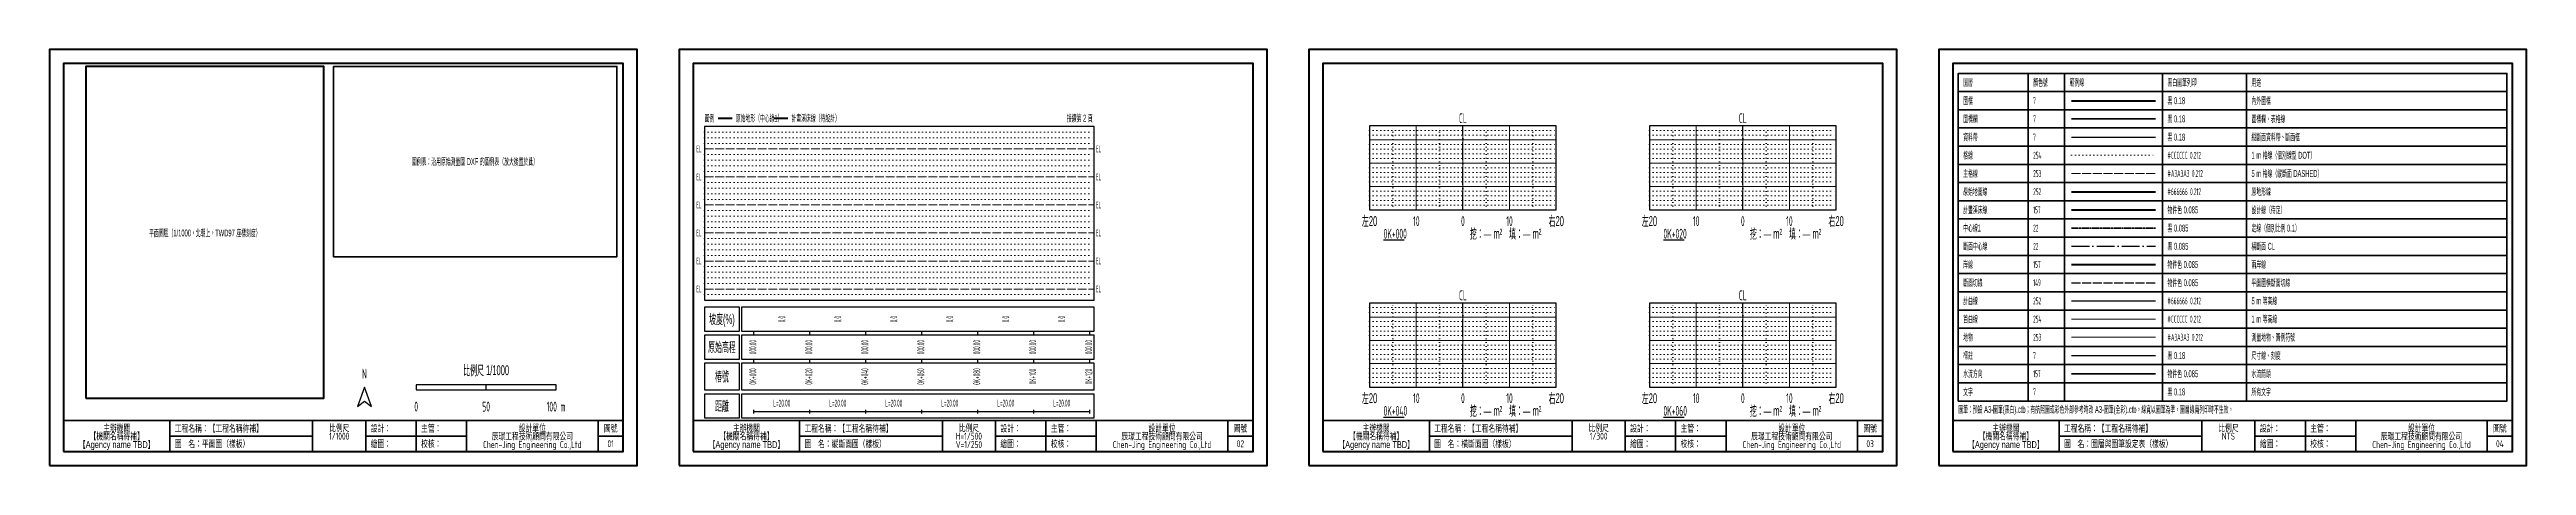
# Model space of a CAD drawing. Header units: millimetres. Extents: x 0 to 1770, y 0 to 297.
import ezdxf
from ezdxf.enums import TextEntityAlignment as Align

# ---------------------------------------------------------------- set-up
doc = ezdxf.new("R2010")
doc.units = ezdxf.units.MM
doc.header["$LTSCALE"] = 5
for name, pattern in [('CENTER', [5.08, 3.175, -0.635, 0.635, -0.635]), ('DASHDOT', [3.556, 2.54, -0.508, 0, -0.508]), ('DASHED', [1.524, 1.27, -0.254]), ('DOT', [0.508, 0, -0.508])]:
    doc.linetypes.add(name, pattern=pattern)
for name, color, linetype, lineweight in [('中心線1', 22, 'CENTER', 35), ('主格線', 253, 'Continuous', 18), ('原始地面線', 252, 'Continuous', 70), ('圖框', 7, 'Continuous', 50), ('圖標欄', 7, 'Continuous', 35), ('地物', 253, 'Continuous', 13), ('岸線', 157, 'Continuous', 50), ('斷面中心線', 22, 'DASHDOT', 25), ('斷面切線', 149, 'DASHED', 25), ('格線', 254, 'Continuous', 13), ('標註', 7, 'Continuous', 25), ('水流方向', 157, 'Continuous', 35), ('計曲線', 252, 'Continuous', 25), ('計畫溪床線', 157, 'Continuous', 100), ('資料帶', 7, 'Continuous', 25), ('首曲線', 254, 'Continuous', 9)]:
    doc.layers.add(name, color=color, linetype=linetype, lineweight=lineweight)
doc.layers.add('文字', color=7, linetype='Continuous')
doc.styles.add('GENIE', font='GENIE.shx')
doc.styles.add('GENISO', font='GENISO.shx')

msp = doc.modelspace()

# ---------------------------------------------------------------- linework, layer by layer
at = {"layer": '中心線1', "linetype": 'CENTER', "ltscale": 0.1}
msp.add_lwpolyline([(1445, 169.5), (1505, 169.5)], dxfattribs=at)
at = {"layer": '主格線'}
for points in [[(943.3, 232.5), (1076.7, 232.5)], [(976.7, 182.5), (976.7, 242.5)], [(1010, 182.5), (1010, 242.5)], [(1043.3, 182.5), (1043.3, 242.5)], [(1143.3, 232.5), (1276.7, 232.5)], [(1176.7, 182.5), (1176.7, 242.5)], [(1210, 182.5), (1210, 242.5)], [(1243.3, 182.5), (1243.3, 242.5)], [(943.3, 215.8), (1076.7, 215.8)], [(1143.3, 215.8), (1276.7, 215.8)], [(943.3, 199.2), (1076.7, 199.2)], [(1143.3, 199.2), (1276.7, 199.2)], [(976.7, 56), (976.7, 116)], [(1010, 56), (1010, 116)], [(1043.3, 56), (1043.3, 116)], [(1176.7, 56), (1176.7, 116)], [(1210, 56), (1210, 116)], [(1243.3, 56), (1243.3, 116)], [(943.3, 106), (1076.7, 106)], [(943.3, 89.3), (1076.7, 89.3)], [(1143.3, 106), (1276.7, 106)], [(1143.3, 89.3), (1276.7, 89.3)], [(943.3, 72.7), (1076.7, 72.7)], [(1143.3, 72.7), (1276.7, 72.7)]]:
    msp.add_lwpolyline(points, dxfattribs=at)
at = {"layer": '主格線', "linetype": 'DASHED'}
for points in [[(468, 226), (746.4, 226)], [(468, 206), (746.4, 206)], [(1445, 208.5), (1505, 208.5)], [(468, 186), (746.4, 186)], [(468, 166), (746.4, 166)], [(468, 146), (746.4, 146)], [(468, 126), (746.4, 126)]]:
    msp.add_lwpolyline(points, dxfattribs=at)
at = {"layer": '原始地面線'}
for points in [[(477.9, 248), (487.9, 248)], [(1445, 195.5), (1505, 195.5)]]:
    msp.add_lwpolyline(points, dxfattribs=at)
at = {"layer": '圖框'}
for points in [[(0, 0), (420, 0), (420, 297), (0, 297), (0, 0)], [(10, 10), (410, 10), (410, 287), (10, 287), (10, 10)], [(26, 48), (196, 48), (196, 285), (26, 285), (26, 48)], [(450, 0), (870, 0), (870, 297), (450, 297), (450, 0)], [(460, 10), (860, 10), (860, 287), (460, 287), (460, 10)], [(900, 0), (1320, 0), (1320, 297), (900, 297), (900, 0)], [(910, 10), (1310, 10), (1310, 287), (910, 287), (910, 10)], [(1350, 0), (1770, 0), (1770, 297), (1350, 297), (1350, 0)], [(1360, 10), (1760, 10), (1760, 287), (1360, 287), (1360, 10)], [(1445, 260.5), (1505, 260.5)]]:
    msp.add_lwpolyline(points, dxfattribs=at)
at = {"layer": '圖標欄'}
for points in [[(203, 149), (405.4, 149), (405.4, 285), (203, 285), (203, 149)], [(1364, 46), (1756, 46), (1756, 280), (1364, 280), (1364, 46)], [(1364, 267), (1756, 267)], [(1414, 46), (1414, 280)], [(1440, 46), (1440, 280)], [(1510, 46), (1510, 280)], [(1570, 46), (1570, 280)], [(1364, 254), (1756, 254)], [(1364, 241), (1756, 241)], [(1445, 247.5), (1505, 247.5)], [(1364, 228), (1756, 228)], [(1364, 215), (1756, 215)], [(1364, 202), (1756, 202)], [(1364, 189), (1756, 189)], [(1364, 176), (1756, 176)], [(1364, 163), (1756, 163)], [(1364, 150), (1756, 150)], [(1364, 137), (1756, 137)], [(1364, 124), (1756, 124)], [(1364, 111), (1756, 111)], [(1364, 98), (1756, 98)], [(1364, 85), (1756, 85)], [(1364, 72), (1756, 72)], [(1364, 59), (1756, 59)], [(10, 10), (410, 10), (410, 32), (10, 32), (10, 10)], [(86, 10), (86, 32)], [(86, 21), (188, 21)], [(188, 10), (188, 32)], [(226, 10), (226, 32)], [(226, 21), (298, 21)], [(262, 10), (262, 32)], [(298, 10), (298, 32)], [(392, 10), (392, 32)], [(392, 21), (410, 21)], [(460, 10), (860, 10), (860, 32), (460, 32), (460, 10)], [(536, 10), (536, 32)], [(536, 21), (638, 21)], [(638, 10), (638, 32)], [(676, 10), (676, 32)], [(676, 21), (748, 21)], [(712, 10), (712, 32)], [(748, 10), (748, 32)], [(842, 10), (842, 32)], [(842, 21), (860, 21)], [(910, 10), (1310, 10), (1310, 32), (910, 32), (910, 10)], [(986, 10), (986, 32)], [(986, 21), (1088, 21)], [(1088, 10), (1088, 32)], [(1126, 10), (1126, 32)], [(1126, 21), (1198, 21)], [(1162, 10), (1162, 32)], [(1198, 10), (1198, 32)], [(1292, 10), (1292, 32)], [(1292, 21), (1310, 21)], [(1360, 10), (1760, 10), (1760, 32), (1360, 32), (1360, 10)], [(1436, 10), (1436, 32)], [(1436, 21), (1538, 21)], [(1538, 10), (1538, 32)], [(1576, 10), (1576, 32)], [(1576, 21), (1648, 21)], [(1612, 10), (1612, 32)], [(1648, 10), (1648, 32)], [(1742, 10), (1742, 32)], [(1742, 21), (1760, 21)]]:
    msp.add_lwpolyline(points, dxfattribs=at)
at = {"layer": '地物'}
msp.add_lwpolyline([(1445, 91.5), (1505, 91.5)], dxfattribs=at)
at = {"layer": '岸線'}
msp.add_lwpolyline([(1445, 143.5), (1505, 143.5)], dxfattribs=at)
at = {"layer": '斷面中心線'}
for points in [[(1010, 182.5), (1010, 242.5)], [(1210, 182.5), (1210, 242.5)], [(1445, 156.5), (1505, 156.5)], [(1010, 56), (1010, 116)], [(1210, 56), (1210, 116)]]:
    msp.add_lwpolyline(points, dxfattribs=at)
at = {"layer": '斷面切線'}
msp.add_lwpolyline([(1445, 130.5), (1505, 130.5)], dxfattribs=at)
at = {"layer": '格線', "linetype": 'DOT'}
for points in [[(468, 238), (746.4, 238)], [(468, 234), (746.4, 234)], [(943.3, 239.2), (1076.7, 239.2)], [(943.3, 235.8), (1076.7, 235.8)], [(960, 182.5), (960, 242.5)], [(993.3, 182.5), (993.3, 242.5)], [(1026.7, 182.5), (1026.7, 242.5)], [(1060, 182.5), (1060, 242.5)], [(1143.3, 239.2), (1276.7, 239.2)], [(1143.3, 235.8), (1276.7, 235.8)], [(1160, 182.5), (1160, 242.5)], [(1193.3, 182.5), (1193.3, 242.5)], [(1226.7, 182.5), (1226.7, 242.5)], [(1260, 182.5), (1260, 242.5)], [(468, 230), (746.4, 230)], [(468, 222), (746.4, 222)], [(468, 218), (746.4, 218)], [(468, 214), (746.4, 214)], [(943.3, 229.2), (1076.7, 229.2)], [(943.3, 225.8), (1076.7, 225.8)], [(943.3, 222.5), (1076.7, 222.5)], [(943.3, 219.2), (1076.7, 219.2)], [(943.3, 212.5), (1076.7, 212.5)], [(1143.3, 229.2), (1276.7, 229.2)], [(1143.3, 225.8), (1276.7, 225.8)], [(1143.3, 222.5), (1276.7, 222.5)], [(1143.3, 219.2), (1276.7, 219.2)], [(1143.3, 212.5), (1276.7, 212.5)], [(1445, 221.5), (1505, 221.5)], [(468, 210), (746.4, 210)], [(468, 202), (746.4, 202)], [(468, 198), (746.4, 198)], [(943.3, 209.2), (1076.7, 209.2)], [(943.3, 205.8), (1076.7, 205.8)], [(943.3, 202.5), (1076.7, 202.5)], [(943.3, 195.8), (1076.7, 195.8)], [(1143.3, 209.2), (1276.7, 209.2)], [(1143.3, 205.8), (1276.7, 205.8)], [(1143.3, 202.5), (1276.7, 202.5)], [(1143.3, 195.8), (1276.7, 195.8)], [(468, 194), (746.4, 194)], [(468, 190), (746.4, 190)], [(468, 182), (746.4, 182)], [(468, 178), (746.4, 178)], [(943.3, 192.5), (1076.7, 192.5)], [(943.3, 189.2), (1076.7, 189.2)], [(943.3, 185.8), (1076.7, 185.8)], [(1143.3, 192.5), (1276.7, 192.5)], [(1143.3, 189.2), (1276.7, 189.2)], [(1143.3, 185.8), (1276.7, 185.8)], [(468, 174), (746.4, 174)], [(468, 170), (746.4, 170)], [(468, 162), (746.4, 162)], [(468, 158), (746.4, 158)], [(468, 154), (746.4, 154)], [(468, 150), (746.4, 150)], [(468, 142), (746.4, 142)], [(468, 138), (746.4, 138)], [(468, 134), (746.4, 134)], [(468, 130), (746.4, 130)], [(468, 122), (746.4, 122)], [(943.3, 112.7), (1076.7, 112.7)], [(943.3, 109.3), (1076.7, 109.3)], [(960, 56), (960, 116)], [(993.3, 56), (993.3, 116)], [(1026.7, 56), (1026.7, 116)], [(1060, 56), (1060, 116)], [(1143.3, 112.7), (1276.7, 112.7)], [(1143.3, 109.3), (1276.7, 109.3)], [(1160, 56), (1160, 116)], [(1193.3, 56), (1193.3, 116)], [(1226.7, 56), (1226.7, 116)], [(1260, 56), (1260, 116)], [(943.3, 102.7), (1076.7, 102.7)], [(943.3, 99.3), (1076.7, 99.3)], [(943.3, 96), (1076.7, 96)], [(943.3, 92.7), (1076.7, 92.7)], [(1143.3, 102.7), (1276.7, 102.7)], [(1143.3, 99.3), (1276.7, 99.3)], [(1143.3, 96), (1276.7, 96)], [(1143.3, 92.7), (1276.7, 92.7)], [(943.3, 86), (1076.7, 86)], [(943.3, 82.7), (1076.7, 82.7)], [(943.3, 79.3), (1076.7, 79.3)], [(943.3, 76), (1076.7, 76)], [(1143.3, 86), (1276.7, 86)], [(1143.3, 82.7), (1276.7, 82.7)], [(1143.3, 79.3), (1276.7, 79.3)], [(1143.3, 76), (1276.7, 76)], [(943.3, 69.3), (1076.7, 69.3)], [(943.3, 66), (1076.7, 66)], [(943.3, 62.7), (1076.7, 62.7)], [(943.3, 59.3), (1076.7, 59.3)], [(1143.3, 69.3), (1276.7, 69.3)], [(1143.3, 66), (1276.7, 66)], [(1143.3, 62.7), (1276.7, 62.7)], [(1143.3, 59.3), (1276.7, 59.3)]]:
    msp.add_lwpolyline(points, dxfattribs=at)
at = {"layer": '標註'}
for points in [[(953.3, 161), (968, 161)], [(1153.3, 161), (1168, 161)], [(1445, 78.5), (1505, 78.5)], [(225, 56), (220, 42), (225, 46), (230, 42), (225, 56)], [(262, 54), (362, 54), (362, 57.5), (262, 57.5), (262, 54)], [(312, 54), (312, 57.5)], [(503.3, 38.5), (743.3, 38.5)], [(953.3, 34.5), (968, 34.5)], [(1153.3, 34.5), (1168, 34.5)]]:
    msp.add_lwpolyline(points, dxfattribs=at)
at = {"layer": '水流方向'}
msp.add_lwpolyline([(1445, 65.5), (1505, 65.5)], dxfattribs=at)
at = {"layer": '計曲線'}
msp.add_lwpolyline([(1445, 117.5), (1505, 117.5)], dxfattribs=at)
at = {"layer": '計畫溪床線'}
for points in [[(517.7, 248), (527.7, 248)], [(1445, 182.5), (1505, 182.5)]]:
    msp.add_lwpolyline(points, dxfattribs=at)
at = {"layer": '資料帶'}
for points in [[(468, 118), (746.4, 118), (746.4, 242), (468, 242), (468, 118)], [(943.3, 182.5), (1076.7, 182.5), (1076.7, 242.5), (943.3, 242.5), (943.3, 182.5)], [(1143.3, 182.5), (1276.7, 182.5), (1276.7, 242.5), (1143.3, 242.5), (1143.3, 182.5)], [(1445, 234.5), (1505, 234.5)], [(468, 96), (493, 96), (493, 113), (468, 113), (468, 96)], [(494.4, 96), (746.4, 96), (746.4, 113), (494.4, 113), (494.4, 96)], [(943.3, 56), (1076.7, 56), (1076.7, 116), (943.3, 116), (943.3, 56)], [(1143.3, 56), (1276.7, 56), (1276.7, 116), (1143.3, 116), (1143.3, 56)], [(468, 76), (493, 76), (493, 93), (468, 93), (468, 76)], [(494.4, 76), (746.4, 76), (746.4, 93), (494.4, 93), (494.4, 76)], [(503.3, 93), (503.3, 95.5)], [(543.3, 93), (543.3, 95.5)], [(583.3, 93), (583.3, 95.5)], [(623.3, 93), (623.3, 95.5)], [(663.3, 93), (663.3, 95.5)], [(703.3, 93), (703.3, 95.5)], [(743.3, 93), (743.3, 95.5)], [(468, 54), (493, 54), (493, 73), (468, 73), (468, 54)], [(494.4, 54), (746.4, 54), (746.4, 73), (494.4, 73), (494.4, 54)], [(503.3, 73), (503.3, 75.5)], [(543.3, 73), (543.3, 75.5)], [(583.3, 73), (583.3, 75.5)], [(623.3, 73), (623.3, 75.5)], [(663.3, 73), (663.3, 75.5)], [(703.3, 73), (703.3, 75.5)], [(743.3, 73), (743.3, 75.5)], [(468, 34), (493, 34), (493, 51), (468, 51), (468, 34)], [(494.4, 34), (746.4, 34), (746.4, 51), (494.4, 51), (494.4, 34)], [(503.3, 37.2), (503.3, 39.8)], [(543.3, 37.2), (543.3, 39.8)], [(583.3, 37.2), (583.3, 39.8)], [(623.3, 37.2), (623.3, 39.8)], [(663.3, 37.2), (663.3, 39.8)], [(703.3, 37.2), (703.3, 39.8)], [(743.3, 37.2), (743.3, 39.8)]]:
    msp.add_lwpolyline(points, dxfattribs=at)
at = {"layer": '首曲線'}
msp.add_lwpolyline([(1445, 104.5), (1505, 104.5)], dxfattribs=at)

# ---------------------------------------------------------------- texts
at = {"layer": '文字'}
for s, height, style, width, p in [('圖層', 4.94, 'GENIE', 0.5, (1367.5, 273.5)), ('顏色號', 4.94, 'GENIE', 0.5, (1417.5, 273.5)), ('範例線', 4.94, 'GENIE', 0.5, (1443.5, 273.5)), ('黑白圖筆列印', 4.94, 'GENIE', 0.5, (1513.5, 273.5)), ('用途', 4.94, 'GENIE', 0.5, (1573.5, 273.5)), ('圖例', 4.94, 'GENIE', 0.5, (468, 248)), ('原始地形（中心線1）', 4.94, 'GENIE', 0.5, (490.4, 248)), ('計畫溪床線（待設計）', 4.94, 'GENIE', 0.5, (530.2, 248)), ('圖框', 4.94, 'GENIE', 0.5, (1367.5, 260.5)), ('圖標欄', 4.94, 'GENIE', 0.5, (1367.5, 247.5)), ('7', 4.94, 'GENISO', 0.5, (1417.5, 260.5)), ('7', 4.94, 'GENISO', 0.5, (1417.5, 247.5)), ('黑 0.18', 4.94, 'GENIE', 0.5, (1513.5, 260.5)), ('黑 0.18', 4.94, 'GENIE', 0.5, (1513.5, 247.5)), ('圖標欄、表格線', 4.94, 'GENIE', 0.5, (1573.5, 247.5)), ('內外圖框', 4.94, 'GENIE', 0.5, (1573.5, 260.5)), ('資料帶', 4.94, 'GENIE', 0.5, (1367.5, 234.5)), ('7', 4.94, 'GENISO', 0.5, (1417.5, 234.5)), ('黑 0.18', 4.94, 'GENIE', 0.5, (1513.5, 234.5)), ('縱斷面資料帶、斷面框', 4.94, 'GENIE', 0.5, (1573.5, 234.5)), ('EL', 4.94, 'GENISO', 0.5, (747.7, 226)), ('格線', 4.94, 'GENIE', 0.5, (1367.5, 221.5)), ('254', 4.94, 'GENISO', 0.5, (1417.5, 221.5)), ('#CCCCCC 0.212', 4.94, 'GENISO', 0.5, (1513.5, 221.5)), ('1 m 格線（個別線型 DOT）', 4.94, 'GENIE', 0.5, (1573.5, 221.5)), ('EL', 4.94, 'GENISO', 0.5, (747.7, 206)), ('原始地面線', 4.94, 'GENIE', 0.5, (1367.5, 195.5)), ('主格線', 4.94, 'GENIE', 0.5, (1367.5, 208.5)), ('253', 4.94, 'GENISO', 0.5, (1417.5, 208.5)), ('252', 4.94, 'GENISO', 0.5, (1417.5, 195.5)), ('#A3A3A3 0.212', 4.94, 'GENISO', 0.5, (1513.5, 208.5)), ('#666666 0.212', 4.94, 'GENISO', 0.5, (1513.5, 195.5)), ('5 m 格線（縱斷面 DASHED）', 4.94, 'GENIE', 0.5, (1573.5, 208.5)), ('原地形線', 4.94, 'GENIE', 0.5, (1573.5, 195.5)), ('EL', 4.94, 'GENISO', 0.5, (747.7, 186)), ('計畫溪床線', 4.94, 'GENIE', 0.5, (1367.5, 182.5)), ('157', 4.94, 'GENISO', 0.5, (1417.5, 182.5)), ('物件色 0.085', 4.94, 'GENIE', 0.5, (1513.5, 182.5)), ('設計線（待定）', 4.94, 'GENIE', 0.5, (1573.5, 182.5)), ('EL', 4.94, 'GENISO', 0.5, (747.7, 166)), ('0K+000', 7.06, 'GENISO', 0.5, (953.3, 165.5)), ('挖：— m²\u3000填：— m²', 7.06, 'GENIE', 0.5, (1015, 165.5)), ('0K+020', 7.06, 'GENISO', 0.5, (1153.3, 165.5)), ('挖：— m²\u3000填：— m²', 7.06, 'GENIE', 0.5, (1215, 165.5)), ('中心線1', 4.94, 'GENIE', 0.5, (1367.5, 169.5)), ('斷面中心線', 4.94, 'GENIE', 0.5, (1367.5, 156.5)), ('22', 4.94, 'GENISO', 0.5, (1417.5, 169.5)), ('黑 0.085', 4.94, 'GENIE', 0.5, (1513.5, 169.5)), ('黑 0.085', 4.94, 'GENIE', 0.5, (1513.5, 156.5)), ('定線（個別比例 0.1）', 4.94, 'GENIE', 0.5, (1573.5, 169.5)), ('橫斷面 CL', 4.94, 'GENIE', 0.5, (1573.5, 156.5)), ('EL', 4.94, 'GENISO', 0.5, (747.7, 146)), ('岸線', 4.94, 'GENIE', 0.5, (1367.5, 143.5)), ('157', 4.94, 'GENISO', 0.5, (1417.5, 143.5)), ('22', 4.94, 'GENISO', 0.5, (1417.5, 156.5)), ('物件色 0.085', 4.94, 'GENIE', 0.5, (1513.5, 143.5)), ('兩岸線', 4.94, 'GENIE', 0.5, (1573.5, 143.5)), ('EL', 4.94, 'GENISO', 0.5, (747.7, 126)), ('斷面切線', 4.94, 'GENIE', 0.5, (1367.5, 130.5)), ('149', 4.94, 'GENISO', 0.5, (1417.5, 130.5)), ('物件色 0.085', 4.94, 'GENIE', 0.5, (1513.5, 130.5)), ('平面圖橫斷面切線', 4.94, 'GENIE', 0.5, (1573.5, 130.5)), ('計曲線', 4.94, 'GENIE', 0.5, (1367.5, 117.5)), ('首曲線', 4.94, 'GENIE', 0.5, (1367.5, 104.5)), ('252', 4.94, 'GENISO', 0.5, (1417.5, 117.5)), ('254', 4.94, 'GENISO', 0.5, (1417.5, 104.5)), ('#666666 0.212', 4.94, 'GENISO', 0.5, (1513.5, 117.5)), ('#CCCCCC 0.212', 4.94, 'GENISO', 0.5, (1513.5, 104.5)), ('5 m 等高線', 4.94, 'GENIE', 0.5, (1573.5, 117.5)), ('1 m 等高線', 4.94, 'GENIE', 0.5, (1573.5, 104.5)), ('地物', 4.94, 'GENIE', 0.5, (1367.5, 91.5)), ('253', 4.94, 'GENISO', 0.5, (1417.5, 91.5)), ('#A3A3A3 0.212', 4.94, 'GENISO', 0.5, (1513.5, 91.5)), ('測量地物、圖例符號', 4.94, 'GENIE', 0.5, (1573.5, 91.5)), ('標註', 4.94, 'GENIE', 0.5, (1367.5, 78.5)), ('7', 4.94, 'GENISO', 0.5, (1417.5, 78.5)), ('黑 0.18', 4.94, 'GENIE', 0.5, (1513.5, 78.5)), ('尺寸線、刻度', 4.94, 'GENIE', 0.5, (1573.5, 78.5)), ('水流方向', 4.94, 'GENIE', 0.5, (1367.5, 65.5)), ('文字', 4.94, 'GENIE', 0.5, (1367.5, 52.5)), ('157', 4.94, 'GENISO', 0.5, (1417.5, 65.5)), ('7', 4.94, 'GENISO', 0.5, (1417.5, 52.5)), ('物件色 0.085', 4.94, 'GENIE', 0.5, (1513.5, 65.5)), ('黑 0.18', 4.94, 'GENIE', 0.5, (1513.5, 52.5)), ('水流箭頭', 4.94, 'GENIE', 0.5, (1573.5, 65.5)), ('所有文字', 4.94, 'GENIE', 0.5, (1573.5, 52.5)), ('0K+040', 7.06, 'GENISO', 0.5, (953.3, 39)), ('挖：— m²\u3000填：— m²', 7.06, 'GENIE', 0.5, (1015, 39)), ('0K+060', 7.06, 'GENISO', 0.5, (1153.3, 39)), ('挖：— m²\u3000填：— m²', 7.06, 'GENIE', 0.5, (1215, 39)), ('圖筆：預設 A3-圖筆(黑白).ctb；有航照圖或彩色外部參考時改 A3-圖筆(全彩).ctb。線寬以圖筆為準，圖層線寬列印時不生效。', 4.94, 'GENIE', 0.5, (1364, 40)), ('工程名稱：【工程名稱待補】', 4.94, 'GENIE', 0.7, (89.5, 26.5)), ('圖\u3000名：平面圖（樣板）', 4.94, 'GENIE', 0.7, (89.5, 15.5)), ('設計：', 4.94, 'GENIE', 0.7, (229.5, 26.5)), ('繪圖：', 4.94, 'GENIE', 0.7, (229.5, 15.5)), ('校核：', 4.94, 'GENIE', 0.7, (265.5, 15.5)), ('主管：', 4.94, 'GENIE', 0.7, (265.5, 26.5)), ('工程名稱：【工程名稱待補】', 4.94, 'GENIE', 0.7, (539.5, 26.5)), ('圖\u3000名：縱斷面圖（樣板）', 4.94, 'GENIE', 0.7, (539.5, 15.5)), ('設計：', 4.94, 'GENIE', 0.7, (679.5, 26.5)), ('繪圖：', 4.94, 'GENIE', 0.7, (679.5, 15.5)), ('校核：', 4.94, 'GENIE', 0.7, (715.5, 15.5)), ('主管：', 4.94, 'GENIE', 0.7, (715.5, 26.5)), ('工程名稱：【工程名稱待補】', 4.94, 'GENIE', 0.7, (989.5, 26.5)), ('圖\u3000名：橫斷面圖（樣板）', 4.94, 'GENIE', 0.7, (989.5, 15.5)), ('設計：', 4.94, 'GENIE', 0.7, (1129.5, 26.5)), ('繪圖：', 4.94, 'GENIE', 0.7, (1129.5, 15.5)), ('校核：', 4.94, 'GENIE', 0.7, (1165.5, 15.5)), ('主管：', 4.94, 'GENIE', 0.7, (1165.5, 26.5)), ('工程名稱：【工程名稱待補】', 4.94, 'GENIE', 0.7, (1439.5, 26.5)), ('圖\u3000名：圖層與圖筆設定表（樣板）', 4.94, 'GENIE', 0.7, (1439.5, 15.5)), ('設計：', 4.94, 'GENIE', 0.7, (1579.5, 26.5)), ('繪圖：', 4.94, 'GENIE', 0.7, (1579.5, 15.5)), ('校核：', 4.94, 'GENIE', 0.7, (1615.5, 15.5)), ('主管：', 4.94, 'GENIE', 0.7, (1615.5, 26.5))]:
    msp.add_text(s, height=height, dxfattribs=dict(at, style=style, width=width)).set_placement(p, align=Align.MIDDLE_LEFT)
at = {"layer": '文字', "width": 0.5}
for s, style, p in [('接續第 2 頁', 'GENIE', (745.4, 248)), ('EL', 'GENISO', (466, 226)), ('EL', 'GENISO', (466, 206)), ('EL', 'GENISO', (466, 186)), ('EL', 'GENISO', (466, 166)), ('EL', 'GENISO', (466, 146)), ('EL', 'GENISO', (466, 126))]:
    msp.add_text(s, height=4.94, dxfattribs=dict(at, style=style)).set_placement(p, align=Align.MIDDLE_RIGHT)
at = {"layer": '文字'}
for s, height, style, width, p in [('CL', 7.06, 'GENISO', 0.5, (1010, 248)), ('CL', 7.06, 'GENISO', 0.5, (1210, 248)), ('圖例表：沿用原始測量圖 DXF 的圖例表（放大後置於此）', 4.94, 'GENIE', 0.5, (304, 217)), ('左20', 7.06, 'GENIE', 0.5, (943.3, 174.5)), ('10', 7.06, 'GENISO', 0.5, (976.7, 174.5)), ('0', 7.06, 'GENISO', 0.5, (1010, 174.5)), ('10', 7.06, 'GENISO', 0.5, (1043.3, 174.5)), ('右20', 7.06, 'GENIE', 0.5, (1076.7, 174.5)), ('左20', 7.06, 'GENIE', 0.5, (1143.3, 174.5)), ('10', 7.06, 'GENISO', 0.5, (1176.7, 174.5)), ('0', 7.06, 'GENISO', 0.5, (1210, 174.5)), ('10', 7.06, 'GENISO', 0.5, (1243.3, 174.5)), ('右20', 7.06, 'GENIE', 0.5, (1276.7, 174.5)), ('平面圖區（1/1000，北朝上，TWD97 座標刻度）', 4.94, 'GENIE', 0.5, (111, 166)), ('CL', 7.06, 'GENISO', 0.5, (1010, 121.5)), ('CL', 7.06, 'GENISO', 0.5, (1210, 121.5)), ('坡度(%)', 7.06, 'GENIE', 0.5, (480.5, 104.5)), ('原始高程', 7.06, 'GENIE', 0.5, (480.5, 84.5)), ('比例尺 1/1000', 7.06, 'GENIE', 0.5, (312, 68)), ('N', 7.06, 'GENISO', 0.5, (225, 65.5)), ('樁號', 7.06, 'GENIE', 0.5, (480.5, 63.5)), ('0', 7.06, 'GENISO', 0.5, (262, 42)), ('50', 7.06, 'GENISO', 0.5, (312, 42)), ('100 m', 7.06, 'GENISO', 0.5, (362, 42)), ('距離', 7.06, 'GENIE', 0.5, (480.5, 42.5)), ('L=20.00', 4.94, 'GENISO', 0.5, (523.3, 44.5)), ('L=20.00', 4.94, 'GENISO', 0.5, (563.3, 44.5)), ('L=20.00', 4.94, 'GENISO', 0.5, (603.3, 44.5)), ('L=20.00', 4.94, 'GENISO', 0.5, (643.3, 44.5)), ('L=20.00', 4.94, 'GENISO', 0.5, (683.3, 44.5)), ('L=20.00', 4.94, 'GENISO', 0.5, (723.3, 44.5)), ('左20', 7.06, 'GENIE', 0.5, (943.3, 48)), ('10', 7.06, 'GENISO', 0.5, (976.7, 48)), ('0', 7.06, 'GENISO', 0.5, (1010, 48)), ('10', 7.06, 'GENISO', 0.5, (1043.3, 48)), ('右20', 7.06, 'GENIE', 0.5, (1076.7, 48)), ('左20', 7.06, 'GENIE', 0.5, (1143.3, 48)), ('10', 7.06, 'GENISO', 0.5, (1176.7, 48)), ('0', 7.06, 'GENISO', 0.5, (1210, 48)), ('10', 7.06, 'GENISO', 0.5, (1243.3, 48)), ('右20', 7.06, 'GENIE', 0.5, (1276.7, 48)), ('【Agency name TBD】', 4.94, 'GENIE', 0.7, (48, 14.9)), ('【機關名稱待補】', 4.94, 'GENIE', 0.7, (48, 20.9)), ('主辦機關', 4.94, 'GENIE', 0.7, (48, 26.8)), ('比例尺', 4.94, 'GENIE', 0.7, (207, 26.8)), ('1/1000', 4.94, 'GENISO', 0.7, (207, 20.9)), ('辰璟工程技術顧問有限公司', 4.94, 'GENIE', 0.7, (345, 20.9)), ('設計單位', 4.94, 'GENIE', 0.7, (345, 26.8)), ('圖號', 4.94, 'GENIE', 0.7, (401, 26.5)), ('01', 4.94, 'GENISO', 0.7, (401, 15.5)), ('【Agency name TBD】', 4.94, 'GENIE', 0.7, (498, 14.9)), ('【機關名稱待補】', 4.94, 'GENIE', 0.7, (498, 20.9)), ('主辦機關', 4.94, 'GENIE', 0.7, (498, 26.8)), ('H=1/500', 4.94, 'GENISO', 0.7, (657, 20.9)), ('比例尺', 4.94, 'GENIE', 0.7, (657, 26.8)), ('辰璟工程技術顧問有限公司', 4.94, 'GENIE', 0.7, (795, 20.9)), ('設計單位', 4.94, 'GENIE', 0.7, (795, 26.8)), ('圖號', 4.94, 'GENIE', 0.7, (851, 26.5)), ('02', 4.94, 'GENISO', 0.7, (851, 15.5)), ('【Agency name TBD】', 4.94, 'GENIE', 0.7, (948, 14.9)), ('【機關名稱待補】', 4.94, 'GENIE', 0.7, (948, 20.9)), ('主辦機關', 4.94, 'GENIE', 0.7, (948, 26.8)), ('比例尺', 4.94, 'GENIE', 0.7, (1107, 26.8)), ('1/300', 4.94, 'GENISO', 0.7, (1107, 20.9)), ('辰璟工程技術顧問有限公司', 4.94, 'GENIE', 0.7, (1245, 20.9)), ('設計單位', 4.94, 'GENIE', 0.7, (1245, 26.8)), ('圖號', 4.94, 'GENIE', 0.7, (1301, 26.5)), ('03', 4.94, 'GENISO', 0.7, (1301, 15.5)), ('【Agency name TBD】', 4.94, 'GENIE', 0.7, (1398, 14.9)), ('【機關名稱待補】', 4.94, 'GENIE', 0.7, (1398, 20.9)), ('主辦機關', 4.94, 'GENIE', 0.7, (1398, 26.8)), ('比例尺', 4.94, 'GENIE', 0.7, (1557, 26.8)), ('NTS', 4.94, 'GENISO', 0.7, (1557, 20.9)), ('辰璟工程技術顧問有限公司', 4.94, 'GENIE', 0.7, (1695, 20.9)), ('設計單位', 4.94, 'GENIE', 0.7, (1695, 26.8)), ('圖號', 4.94, 'GENIE', 0.7, (1751, 26.5)), ('04', 4.94, 'GENISO', 0.7, (1751, 15.5)), ('Chen-Jing Engineering Co.,Ltd', 4.94, 'GENISO', 0.7, (345, 14.9)), ('V=1/250', 4.94, 'GENISO', 0.7, (657, 14.9)), ('Chen-Jing Engineering Co.,Ltd', 4.94, 'GENISO', 0.7, (795, 14.9)), ('Chen-Jing Engineering Co.,Ltd', 4.94, 'GENISO', 0.7, (1245, 14.9)), ('Chen-Jing Engineering Co.,Ltd', 4.94, 'GENISO', 0.7, (1695, 14.9))]:
    msp.add_text(s, height=height, dxfattribs=dict(at, style=style, width=width)).set_placement(p, align=Align.MIDDLE_CENTER)
at = {"layer": '文字', "style": 'GENISO', "width": 0.5}
for s, p in [('0.0', (523.3, 104.5)), ('0.0', (563.3, 104.5)), ('0.0', (603.3, 104.5)), ('0.0', (643.3, 104.5)), ('0.0', (683.3, 104.5)), ('0.0', (723.3, 104.5)), ('000.00', (502.6, 84.5)), ('000.00', (542.6, 84.5)), ('000.00', (582.6, 84.5)), ('000.00', (622.6, 84.5)), ('000.00', (662.6, 84.5)), ('000.00', (702.6, 84.5)), ('000.00', (742.6, 84.5)), ('0K+000', (502.6, 63.5)), ('0K+020', (542.6, 63.5)), ('0K+040', (582.6, 63.5)), ('0K+060', (622.6, 63.5)), ('0K+080', (662.6, 63.5)), ('0K+100', (702.6, 63.5)), ('0K+120', (742.6, 63.5))]:
    msp.add_text(s, height=4.94, rotation=90, dxfattribs=at).set_placement(p, align=Align.MIDDLE_CENTER)

doc.saveas('drawing.dxf')
